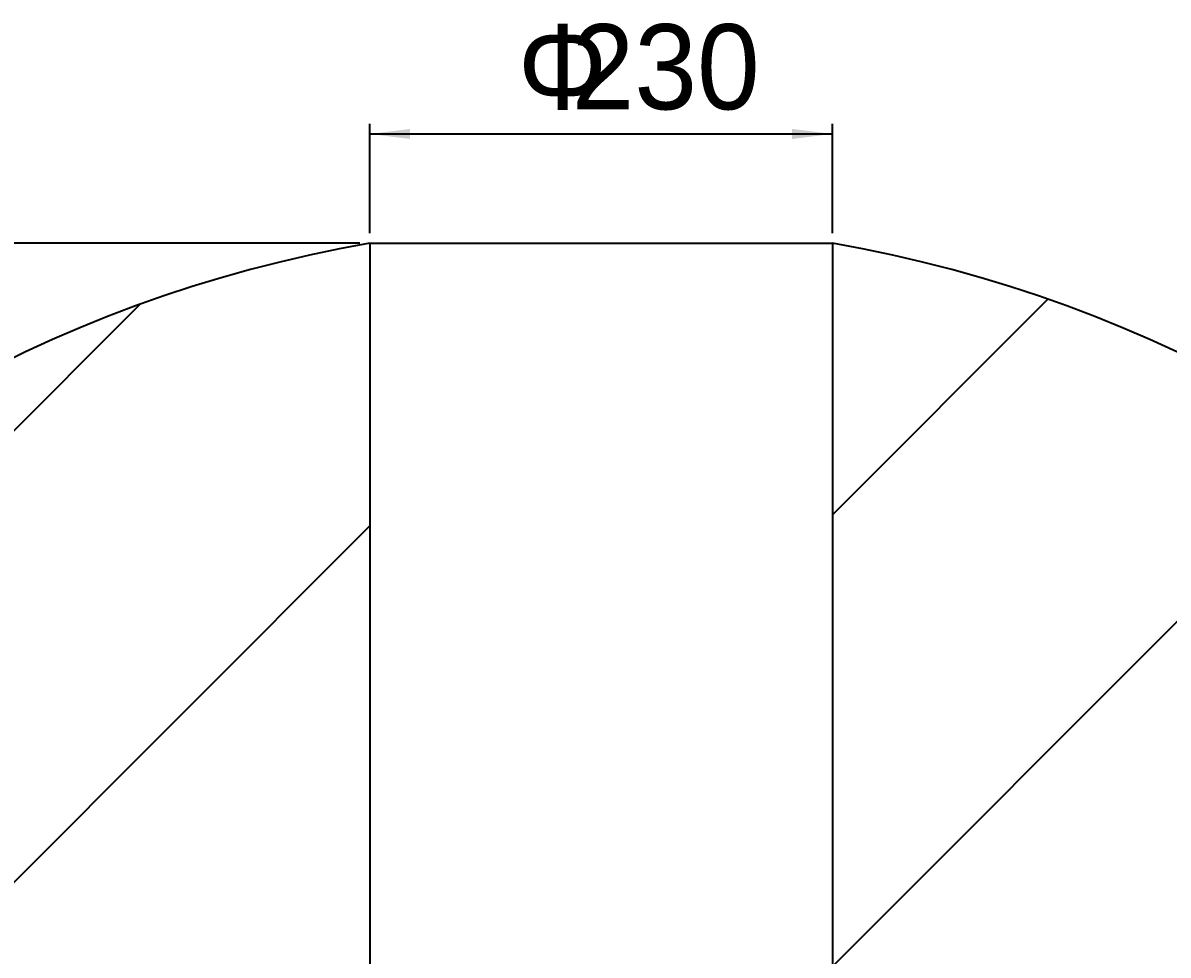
# Model space of a CAD drawing. Header units: millimetres. Extents: x 14 to 206, y 4 to 295.
# Drawn here: x 73.5 to 130.4, y 249 to 295.3 of the extents above; entities that cross this region are included whole.
import ezdxf

# ---------------------------------------------------------------- set-up
doc = ezdxf.new("R2010")
doc.units = ezdxf.units.MM
doc.layers.add('标注层', color=3, linetype='Continuous')
doc.styles.add('SLDTEXTSTYLE1', font='ARIAL.TTF', dxfattribs={"width": 0.5688})
doc.styles.add('SLDTEXTSTYLE2', font='ARIAL.TTF', dxfattribs={"width": 0.948})
doc.styles.add('SLDTEXTSTYLE3', font='ARIAL.TTF', dxfattribs={"width": 0.948, "bigfont": 'bigfont'})
doc.dimstyles.new('SLDDIMSTYLE0', dxfattribs={"dimtxt": 4.10931, "dimasz": 2, "dimexe": 0, "dimexo": 0.0625, "dimgap": 1.027327, "dimtad": 2, "dimlfac": 10, "dimrnd": 1e-09, "dimzin": 12, "dimdsep": 46, "dimtxsty": 'SLDTEXTSTYLE1', "dimsah": 1, "dimcen": 0.09, "dimadec": 0, "dimazin": 3, "dimtfac": 1, "dimtofl": 0, "dimtmove": 0, "dimatfit": 3, "dimfxl": 0, "dimfrac": 2, "dimtolj": 1, "dimtzin": 12, "dimarcsym": 0})
doc.dimstyles.new('SLDDIMSTYLE1', dxfattribs={"dimtxt": 4.10931, "dimasz": 2, "dimexe": 0, "dimexo": 0.0625, "dimgap": 1.027327, "dimtad": 0, "dimtih": 1, "dimtoh": 1, "dimlfac": 10, "dimrnd": 1e-09, "dimzin": 12, "dimdsep": 46, "dimtxsty": 'SLDTEXTSTYLE1', "dimsah": 1, "dimcen": 0, "dimadec": 0, "dimazin": 3, "dimtfac": 1, "dimtofl": 0, "dimtmove": 0, "dimatfit": 3, "dimfxl": 0, "dimfrac": 2, "dimtolj": 1, "dimtzin": 12, "dimarcsym": 0})

# ---------------------------------------------------------------- blocks, each defined once
blk = doc.blocks.new('_D_1')
at = {"layer": '标注层'}
for p, q in [((90.222, 284.375), (21.522, 284.375)), ((22.022, 284.375), (22.022, 151.675)), ((90.222, 151.675), (21.522, 151.675))]:
    blk.add_line(p, q, dxfattribs=at)
for points in [[(22.022, 284.375), (21.772, 282.375), (22.272, 282.375)], [(22.022, 151.675), (22.272, 153.675), (21.772, 153.675)]]:
    blk.add_solid(points, dxfattribs=at)
at = {"layer": '标注层', "insert": (16.565, 214.278), "char_height": 4.2333, "attachment_point": 1, "rotation": 90, "style": 'SLDTEXTSTYLE2'}
blk.add_mtext('1327', dxfattribs=at)
blk = doc.blocks.new('_D_2')
at = {"layer": '标注层'}
for p, q in [((44.1, 269.67), (32.203, 269.67)), ((87.869, 230.778), (44.1, 269.67)), ((102.222, 218.025), (87.869, 230.778))]:
    blk.add_line(p, q, dxfattribs=at)
blk.add_solid([(87.869, 230.778), (89.198, 229.263), (89.53, 229.637)], dxfattribs=at)
at = {"layer": '标注层', "attachment_point": 1, "style": 'SLDTEXTSTYLE2'}
for s, insert, char_height in [('S', (32.203, 275.127), 4.233), ('R192', (34.453, 275.127), 4.2333)]:
    blk.add_mtext(s, dxfattribs=dict(at, insert=insert, char_height=char_height))
blk = doc.blocks.new('_D_3')
at = {"layer": '标注层'}
for p, q in [((90.722, 284.875), (90.722, 290.311)), ((113.722, 284.875), (113.722, 290.311)), ((90.722, 289.811), (113.722, 289.811))]:
    blk.add_line(p, q, dxfattribs=at)
for points in [[(90.722, 289.811), (92.722, 289.561), (92.722, 290.061)], [(113.722, 289.811), (111.722, 290.061), (111.722, 289.561)]]:
    blk.add_solid(points, dxfattribs=at)
at = {"layer": '标注层', "char_height": 4.2333, "attachment_point": 1}
for s, insert, style in [('\\M+183B3', (98.067, 295.268), 'SLDTEXTSTYLE3'), ('230', (100.756, 295.268), 'SLDTEXTSTYLE2')]:
    blk.add_mtext(s, dxfattribs=dict(at, insert=insert, style=style))

msp = doc.modelspace()

# ---------------------------------------------------------------- hatches: boundary and pattern name
at = {"layer": '标注层'}
h = msp.add_hatch(dxfattribs=at)
h.set_pattern_fill('ANSI31', color=256, scale=5, style=0)
edge = h.paths.add_edge_path(flags=0)
edge.add_arc((102.2219, 218.0251), 19.2, 126.79533, 233.20467, ccw=False)
edge.add_line((90.7219, 233.4001), (90.7219, 284.3749))
edge.add_arc((102.2219, 218.0251), 67.339, 99.83304, 260.16696)
edge.add_line((90.7219, 151.6754), (90.7219, 202.6502))
h = msp.add_hatch(dxfattribs=at)
h.set_pattern_fill('ANSI31', color=256, scale=5, style=0)
edge = h.paths.add_edge_path(flags=0)
edge.add_line((113.7219, 202.6502), (113.7219, 151.6754))
edge.add_arc((102.2219, 218.0251), 67.339, 279.83304, 440.16696)
edge.add_line((113.7219, 284.3749), (113.7219, 233.4001))
edge.add_arc((102.2219, 218.0251), 19.2, -53.20467, 53.20467, ccw=False)

# ---------------------------------------------------------------- linework, layer by layer
for p, q in [((90.7219, 284.3749), (90.7219, 233.4001)), ((90.7219, 284.3749), (113.7219, 284.3749)), ((113.7219, 284.3749), (113.7219, 233.4001))]:
    msp.add_line(p, q, dxfattribs=at)
for start, end in [(99.83304, 260.16696), (279.83304, 80.16696)]:
    msp.add_arc((102.2219, 218.0251), 67.339, start, end, dxfattribs=at)

# ---------------------------------------------------------------- dimensions: what is measured, and where the dimension line sits
dim = msp.add_linear_dim(base=(113.7219, 289.8109), p1=(90.7219, 284.3749), p2=(113.7219, 284.3749), text='Φ<>', dimstyle='SLDDIMSTYLE0', dxfattribs=at)
dim.commit()
dim.dimension.update_dxf_attribs({"geometry": '_D_3', "text_midpoint": (102.2219, 289.8109), "dimtype": 160})
dim = msp.add_linear_dim(base=(22.02186, 151.67537), p1=(90.72186, 284.3749), p2=(90.72186, 151.67537), angle=90, dimstyle='SLDDIMSTYLE0', dxfattribs=at)
dim.commit()
dim.dimension.update_dxf_attribs({"geometry": '_D_1', "text_midpoint": (22.02186, 218.02513), "dimtype": 160})
dim = msp.add_radius_dim(center=(102.2219, 218.0251), mpoint=(87.8692, 230.7783), text='S<>', dimstyle='SLDDIMSTYLE1', dxfattribs=at)
dim.commit()
dim.dimension.update_dxf_attribs({"geometry": '_D_2', "text_midpoint": (37.3577, 272.8255), "dimtype": 164})

doc.saveas('drawing.dxf')
